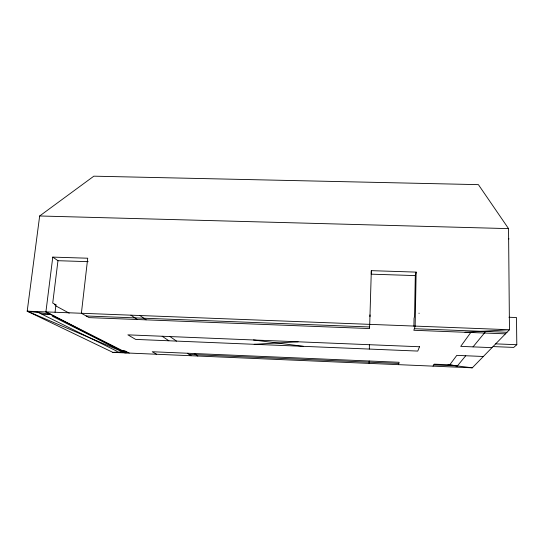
<?xml version="1.0" encoding="UTF-8"?>
<svg xmlns="http://www.w3.org/2000/svg" width="544" height="544" viewBox="0 0 544 544"><rect width="100%" height="100%" fill="white"/><g stroke="black" fill="none" stroke-linecap="round" stroke-linejoin="round"><path stroke-width="0.82" d="M369.152 363.392L369.186 361.005M369.335 349.064L369.39 344.706M369.641 324.353L369.587 328.556L89.114 317.628L81.382 313.262L87.72 258.216L52.782 257.108L45.907 311.902L125.208 352.906L27.2 311.182L39.664 215.982L93.84 176.174L478.4 184.64L508.545 228.623L509.47 329.732L472.294 367.826L112.873 352.376L27.2 311.182L509.47 329.732L464.991 332.268M369.961 316.608L369.988 314.901M371.321 270.66L371.26 274.162L415.303 275.597L416.133 272.109L371.321 270.66L369.716 324.571M413.902 326.278L414.052 318.267L414.548 316.567L415.303 275.597M416.133 272.109L415.16 326.101L413.828 330.276L505.458 333.846M55.06 312.188L55.971 304.817L52.727 303.049L57.97 260.698L52.782 257.108M398.473 364.657L399.133 362.284L152.218 351.737L156.631 354.26M433.038 366.139L434.228 364.154L449.766 364.82L457.361 365.949L465.746 355.749M470.764 332.5L460.727 346.378L491.994 347.643M449.766 364.82L456.797 355.375L483.364 356.483M473.035 346.875L485.697 331.473M508.953 317.254L516.494 317.533L516.8 344.712L513.713 347.412L493.034 346.576M112.873 352.376L126.344 351.608M254.191 344.311L298.126 341.802M39.664 215.982L508.545 228.623M508.64 238.877L509.055 238.884M57.97 260.698L88.162 261.671M54.427 304.756L55.971 304.817M42.031 314.269L51.299 314.629M86.197 315.982L369.607 326.971M414.331 328.705L506.967 332.296M54.556 316.282L52.244 316.193L125.208 352.906M495.679 343.862L516.8 344.712M120.156 350.37L124.25 350.54L129.22 353.083M189.149 354.457L398.806 363.44M433.758 364.936L457.361 365.949M418.88 313.215L419.247 313.249M27.2 311.182L50.286 314.119M253.45 339.973L303.504 346.344M448.1 364.752L472.294 367.826M36.489 311.535L117.246 351.376M45.907 311.902L127.01 352.988M55.882 305.932L69.217 313.16M130.914 315.173L137.346 319.512M162.16 336.246L168.878 340.782M187.34 353.233L191.046 355.742M139.937 315.52L146.125 319.852M170.02 336.573L176.487 341.095M194.256 353.532L197.826 356.028M419.512 346.752L417.772 351.07L135.674 339.408L127.86 334.846L419.512 346.752"/></g></svg>
